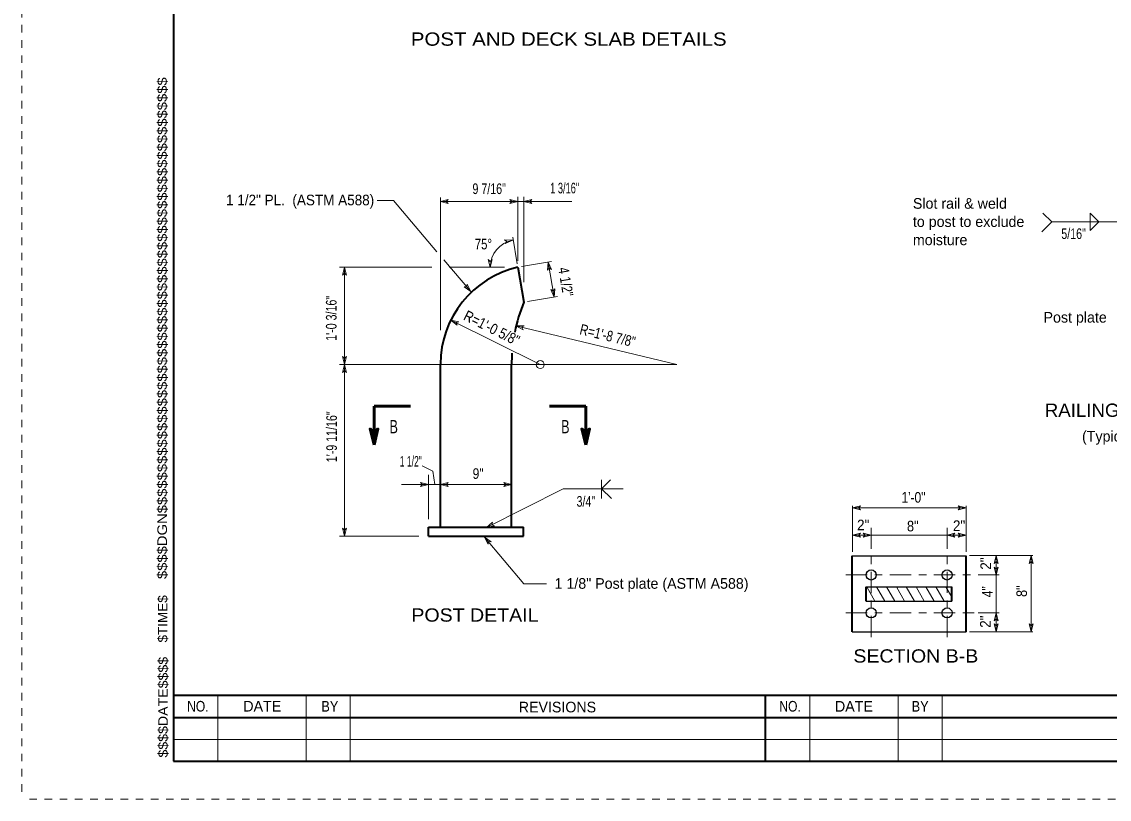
# Model space of a CAD drawing. Extents: x -657 to 937, y 422 to 1509.
# Drawn here: x -657.38 to -643.06, y 1486.58 to 1496.83 of the extents above; entities that cross this region are included whole.
import ezdxf
from ezdxf.enums import TextEntityAlignment as Align

# ---------------------------------------------------------------- set-up
doc = ezdxf.new("R2010")
doc.units = 0
doc.header["$LTSCALE"] = 0.056
doc.linetypes.add('DOT_DASHED', pattern=[7.7, 5, -1.2, 0.3, -1.2])
doc.linetypes.add('DOTTED', pattern=[1.5, 0.3, -1.2])
for name, color, linetype, lineweight in [('1', 7, 'Continuous', 35), ('2', 7, 'Continuous', 13), ('3', 7, 'Continuous', 13), ('8', 7, 'Continuous', 35)]:
    doc.layers.add(name, color=color, linetype=linetype, lineweight=lineweight)
doc.layers.add('61', color=7, linetype='Continuous')

msp = doc.modelspace()

# ---------------------------------------------------------------- linework, layer by layer
at = {"layer": '1'}
for p, q in [((-650.8463, 1493.59234), (-650.76729, 1493.13167)), ((-651.86547, 1490.16901), (-651.86568, 1492.31505)), ((-650.92797, 1490.16901), (-650.92807, 1492.3163)), ((-652.02177, 1490.16901), (-650.77172, 1490.16901)), ((-652.02172, 1490.05182), (-652.02177, 1490.16901)), ((-650.77167, 1490.05182), (-650.77172, 1490.16901)), ((-652.02172, 1490.05182), (-650.77172, 1490.05182)), ((-646.44344, 1488.78917), (-646.44469, 1489.78927)), ((-644.94365, 1488.78917), (-644.9449, 1489.78927)), ((-646.25781, 1489.19542), (-646.25792, 1489.38302)), ((-645.13281, 1489.19542), (-645.13281, 1489.38302))]:
    msp.add_line(p, q, dxfattribs=at)
at = {"layer": '1', "lineweight": 53}
for p, q in [((-652.26083, 1491.76193), (-652.73964, 1491.76193)), ((-652.73964, 1491.25411), (-652.73964, 1491.76193)), ((-650.43135, 1491.76193), (-649.95255, 1491.76193)), ((-649.95255, 1491.25411), (-649.95255, 1491.76193))]:
    msp.add_line(p, q, dxfattribs=at)
at = {"layer": '1', "lineweight": 25}
for p, q in [((-646.44469, 1489.78927), (-644.9449, 1489.78927)), ((-646.25792, 1489.38302), (-645.13281, 1489.38302)), ((-646.25792, 1489.19542), (-645.13281, 1489.19542)), ((-646.44344, 1488.78917), (-644.94365, 1488.78917))]:
    msp.add_line(p, q, dxfattribs=at)
at = {"layer": '1', "lineweight": 53}
for points in [[(-652.73964, 1491.25411), (-652.68755, 1491.46245), (-652.73964, 1491.41036), (-652.79172, 1491.46245)], [(-649.95255, 1491.25411), (-650.00464, 1491.46245), (-649.95255, 1491.41036), (-649.90047, 1491.46245)]]:
    msp.add_lwpolyline(points, close=True, dxfattribs=at)
at = {"layer": '1', "lineweight": 25}
for centre in [(-646.19435, 1489.53913), (-645.19505, 1489.53913), (-646.19388, 1489.03921), (-645.19482, 1489.03921)]:
    msp.add_circle(centre, 0.06641, dxfattribs=at)
at = {"layer": '1'}
for centre, radius, start, end in [((-650.55055, 1492.31092), 1.31512, 102.99657, 179.82145), ((-648.75365, 1492.31094), 2.1745, 157.82664, 168.64933), ((-648.75365, 1492.31094), 2.1745, 176.03549, 179.85992)]:
    msp.add_arc(centre, radius, start, end, dxfattribs=at)
at = {"layer": '2'}
for p, q in [((-651.86568, 1492.76469), (-651.86568, 1494.51286)), ((-650.84625, 1493.67656), (-650.84625, 1494.52255)), ((-650.76729, 1493.39786), (-650.76729, 1494.52255)), ((-643.81714, 1494.19057), (-643.9476, 1494.06016)), ((-643.81719, 1494.19057), (-643.93245, 1494.30578)), ((-643.30938, 1494.30578), (-643.30938, 1494.07531)), ((-643.19417, 1494.19057), (-643.30938, 1494.30578)), ((-643.30938, 1494.07531), (-643.19417, 1494.19057)), ((-650.91401, 1493.9874), (-650.85432, 1493.63906)), ((-651.46703, 1493.27391), (-651.82146, 1493.69156)), ((-650.79771, 1493.60068), (-650.40453, 1493.66813)), ((-650.44755, 1493.66068), (-650.36854, 1493.2)), ((-653.19547, 1493.5924), (-651.97911, 1493.5924)), ((-651.75224, 1493.5924), (-651.02385, 1493.5924)), ((-650.71865, 1493.14), (-650.32547, 1493.2074)), ((-650.55057, 1492.31089), (-651.72635, 1492.89792)), ((-648.75359, 1492.31089), (-650.87068, 1492.82016)), ((-653.19547, 1492.31089), (-648.75359, 1492.31089)), ((-652.02172, 1490.2724), (-652.02172, 1490.8576)), ((-649.74422, 1490.67443), (-649.62776, 1490.79089)), ((-649.74422, 1490.67443), (-649.61427, 1490.54448)), ((-646.43979, 1489.84276), (-646.43979, 1490.45115)), ((-644.9449, 1489.84276), (-644.9449, 1490.45115)), ((-646.43979, 1490.42443), (-644.9449, 1490.42443)), ((-653.19547, 1490.05182), (-652.15177, 1490.05182)), ((-646.43979, 1490.06224), (-646.19458, 1490.06224)), ((-646.19458, 1490.06224), (-645.19516, 1490.06224)), ((-645.19516, 1490.06224), (-644.9449, 1490.06224)), ((-644.90109, 1489.7949), (-644.06479, 1489.7949)), ((-644.54646, 1489.53917), (-644.54646, 1489.7949)), ((-644.08906, 1488.78917), (-644.08906, 1489.7949)), ((-646.14365, 1489.19542), (-646.25198, 1489.38302)), ((-646.01375, 1489.19542), (-646.12208, 1489.38302)), ((-645.88385, 1489.19542), (-645.99214, 1489.38302)), ((-645.75396, 1489.19542), (-645.86224, 1489.38302)), ((-645.62401, 1489.19542), (-645.73234, 1489.38302)), ((-645.49411, 1489.19542), (-645.60245, 1489.38302)), ((-645.36422, 1489.19542), (-645.47255, 1489.38302)), ((-645.23432, 1489.19542), (-645.34266, 1489.38302)), ((-645.13281, 1489.24458), (-645.21271, 1489.38302)), ((-644.90109, 1489.03927), (-644.83891, 1489.03927)), ((-644.90109, 1488.78917), (-644.06479, 1488.78917))]:
    msp.add_line(p, q, dxfattribs=at)
at = {"layer": '2', "linetype": 'DOT_DASHED'}
for p, q in [((-646.19354, 1488.72151), (-646.1949, 1490.17031)), ((-645.19458, 1488.72161), (-645.19531, 1490.1663)), ((-646.52708, 1489.53917), (-644.46714, 1489.53917)), ((-646.52708, 1489.03927), (-644.45104, 1489.03927))]:
    msp.add_line(p, q, dxfattribs=at)
at = {"layer": '2'}
for points in [[(-651.91057, 1493.79661), (-652.48474, 1494.47318), (-652.69672, 1494.47318)], [(-651.86568, 1494.45984), (-650.76729, 1494.45984), (-650.13573, 1494.45984)], [(-642.10109, 1493.51599), (-642.75198, 1494.19057), (-643.81719, 1494.19057)], [(-653.12958, 1490.05182), (-653.12958, 1492.31089), (-653.12958, 1493.5924)], [(-652.10672, 1490.97865), (-651.96552, 1490.90802), (-651.94042, 1490.7325)], [(-649.74422, 1490.54448), (-649.74422, 1490.67443), (-649.74422, 1490.79089)], [(-652.37906, 1490.7325), (-652.02172, 1490.7325), (-650.92802, 1490.7325)], [(-651.25953, 1490.16234), (-650.24828, 1490.67443), (-649.4574, 1490.67443)], [(-651.28552, 1490.03917), (-650.76688, 1489.42333), (-650.46807, 1489.42333)], [(-644.54646, 1488.78917), (-644.54646, 1489.03927), (-644.54646, 1489.53917)]]:
    msp.add_lwpolyline(points, dxfattribs=at)
for points in [[(-652.02172, 1490.7325), (-652.12589, 1490.70646), (-652.09984, 1490.7325), (-652.12589, 1490.75854)], [(-646.43979, 1490.42443), (-646.33563, 1490.45047), (-646.36167, 1490.42443), (-646.33563, 1490.39839)], [(-644.9449, 1490.42443), (-645.04906, 1490.39839), (-645.02302, 1490.42443), (-645.04906, 1490.45047)], [(-646.43979, 1490.06224), (-646.33563, 1490.08828), (-646.36167, 1490.06224), (-646.33563, 1490.0362)], [(-646.43979, 1490.06224), (-646.33563, 1490.08828), (-646.36167, 1490.06224), (-646.33563, 1490.0362)], [(-646.19458, 1490.06224), (-646.29875, 1490.0362), (-646.27271, 1490.06224), (-646.29875, 1490.08828)], [(-645.19516, 1490.06224), (-645.09099, 1490.08828), (-645.11703, 1490.06224), (-645.09099, 1490.0362)], [(-645.19516, 1490.06224), (-645.09099, 1490.08828), (-645.11703, 1490.06224), (-645.09099, 1490.0362)], [(-644.9449, 1490.06224), (-645.04906, 1490.0362), (-645.02302, 1490.06224), (-645.04906, 1490.08828)], [(-644.54646, 1489.7949), (-644.52042, 1489.69073), (-644.54646, 1489.71677), (-644.5725, 1489.69073)], [(-644.54646, 1489.7949), (-644.52042, 1489.69073), (-644.54646, 1489.71677), (-644.5725, 1489.69073)], [(-644.08906, 1489.7949), (-644.06302, 1489.69073), (-644.08906, 1489.71677), (-644.1151, 1489.69073)], [(-644.54646, 1489.53917), (-644.5725, 1489.64333), (-644.54646, 1489.61729), (-644.52042, 1489.64333)], [(-644.54646, 1489.03927), (-644.52042, 1488.9351), (-644.54646, 1488.96115), (-644.5725, 1488.9351)], [(-644.54646, 1488.78917), (-644.5725, 1488.89333), (-644.54646, 1488.86729), (-644.52042, 1488.89333)], [(-644.08906, 1488.78917), (-644.1151, 1488.89333), (-644.08906, 1488.86729), (-644.06302, 1488.89333)]]:
    msp.add_lwpolyline(points, close=True, dxfattribs=at)
msp.add_circle((-650.55056, 1492.3109), 0.05212, dxfattribs=at)
msp.add_arc((-650.8463, 1493.59236), 0.36279, 100.70145, 180.00808, dxfattribs=at)
at = {"layer": '3'}
for points in [[(-651.86568, 1494.45984), (-651.76151, 1494.48589), (-651.78755, 1494.45984), (-651.76151, 1494.4338)], [(-650.84625, 1494.45984), (-650.95042, 1494.4338), (-650.92438, 1494.45984), (-650.95042, 1494.48589)], [(-650.76729, 1494.45984), (-650.66313, 1494.48589), (-650.68917, 1494.45984), (-650.66313, 1494.4338)], [(-650.91365, 1493.94885), (-651.0112, 1493.90391), (-650.99042, 1493.93432), (-651.02083, 1493.9551)], [(-651.20906, 1493.59229), (-651.23516, 1493.69646), (-651.20911, 1493.67042), (-651.18307, 1493.69646)], [(-650.44755, 1493.66068), (-650.40427, 1493.5624), (-650.43432, 1493.5837), (-650.45563, 1493.55359)], [(-653.12958, 1493.5924), (-653.10354, 1493.48823), (-653.12958, 1493.51427), (-653.15562, 1493.48823)], [(-651.46703, 1493.27391), (-651.55427, 1493.33646), (-651.5176, 1493.33349), (-651.51458, 1493.37016)], [(-650.36854, 1493.2), (-650.41182, 1493.29828), (-650.38177, 1493.27698), (-650.36047, 1493.30708)], [(-651.72635, 1492.89792), (-651.62151, 1492.87469), (-651.65646, 1492.86302), (-651.64479, 1492.82807)], [(-650.87068, 1492.82016), (-650.76333, 1492.82109), (-650.79474, 1492.80188), (-650.77547, 1492.77047)], [(-653.12958, 1492.31089), (-653.15562, 1492.41505), (-653.12958, 1492.38901), (-653.10354, 1492.41505)], [(-653.12958, 1492.31089), (-653.10354, 1492.20672), (-653.12958, 1492.23276), (-653.15562, 1492.20672)], [(-651.86552, 1490.7325), (-651.76135, 1490.75854), (-651.7874, 1490.7325), (-651.76135, 1490.70646)], [(-650.92802, 1490.7325), (-651.03219, 1490.70646), (-651.00615, 1490.7325), (-651.03219, 1490.75854)], [(-651.25953, 1490.16234), (-651.17839, 1490.23266), (-651.18984, 1490.19766), (-651.15484, 1490.18615)], [(-653.12958, 1490.05182), (-653.15562, 1490.15599), (-653.12958, 1490.12995), (-653.10354, 1490.15599)], [(-651.28552, 1490.03917), (-651.19849, 1489.97625), (-651.23521, 1489.97943), (-651.23833, 1489.94271)]]:
    msp.add_lwpolyline(points, close=True, dxfattribs=at)
at = {"layer": '8', "linetype": 'DOTTED', "lineweight": 13}
msp.add_line((-657.37792, 1508.58432), (-657.37792, 1486.58432), dxfattribs=at)
at = {"layer": '8'}
for p, q in [((-655.37792, 1508.08432), (-655.37792, 1487.08432)), ((-655.37792, 1487.95349), (-621.87792, 1487.95349)), ((-647.58417, 1487.08661), (-647.58417, 1487.95349)), ((-655.37792, 1487.66349), (-621.87792, 1487.66349)), ((-655.37792, 1487.08432), (-621.87792, 1487.08432))]:
    msp.add_line(p, q, dxfattribs=at)
at = {"layer": '8', "lineweight": 13}
for p, q in [((-655.37792, 1487.08432), (-655.37792, 1487.95349)), ((-654.79599, 1487.95349), (-654.79599, 1487.08661)), ((-653.63427, 1487.95349), (-653.63427, 1487.08661)), ((-653.05193, 1487.95349), (-653.05193, 1487.08661)), ((-647.00177, 1487.08661), (-647.00177, 1487.95349)), ((-645.83979, 1487.08661), (-645.83979, 1487.95349)), ((-645.25823, 1487.08661), (-645.25823, 1487.95349)), ((-655.37792, 1487.08432), (-655.37792, 1487.74026)), ((-655.37792, 1487.37349), (-639.79005, 1487.37349))]:
    msp.add_line(p, q, dxfattribs=at)
at = {"layer": '8', "linetype": 'DOTTED', "lineweight": 13}
msp.add_lwpolyline([(-657.37792, 1508.58432), (-621.37792, 1508.58432), (-621.37792, 1486.58432), (-657.37792, 1486.58432)], dxfattribs=at)

# ---------------------------------------------------------------- texts
at = {"layer": '1', "width": 0.7}
for p in [(-652.53438, 1491.40542), (-650.2749, 1491.40542)]:
    msp.add_text('B', height=0.175, dxfattribs=at).set_placement(p)
at = {"layer": '2'}
for s, width, p in [('POST AND DECK SLAB DETAILS', 1.15, (-648.0974, 1496.51109)), ('RAILING CONNECTION DETAIL', 1.05, (-640.2762, 1491.62219)), ('POST DETAIL', 1.1, (-650.57396, 1488.92401)), ('SECTION B-B', 1.1, (-644.78339, 1488.38464))]:
    msp.add_text(s, height=0.175, dxfattribs=dict(at, width=width)).set_placement(p, align=Align.RIGHT)
for s, width, p in [('9 7/16"', 0.75, (-651.44365, 1494.55724)), ('1 3/16"', 0.65, (-650.42042, 1494.56609)), ('1 1/2" PL.  (ASTM A588)', 0.95, (-654.68828, 1494.4088)), ('5/16"', 0.75, (-643.69031, 1493.96495)), ('75°', 0.8, (-651.41328, 1493.82812)), ('1 1/2"', 0.6, (-652.4, 1490.9662)), ('9"', 0.85, (-651.44177, 1490.80474)), ('1\'-0"', 0.85, (-645.79495, 1490.49151)), ('3/4"', 0.75, (-650.07281, 1490.43818)), ('2"', 0.95, (-646.37964, 1490.12766)), ('8"', 0.9, (-645.7226, 1490.11313)), ('2"', 0.95, (-645.1175, 1490.11833))]:
    msp.add_text(s, height=0.14, dxfattribs=dict(at, width=width)).set_placement(p)
for s, p in [('Slot rail & weld', (-645.64448, 1494.3638)), ('to post to exclude', (-645.64448, 1494.1238)), ('moisture', (-645.64448, 1493.8838)), ('(Typical for the two lower rails)', (-643.41734, 1491.29635)), ('1 1/8" Post plate (ASTM A588)', (-650.36229, 1489.35729))]:
    msp.add_text(s, height=0.14, dxfattribs=at).set_placement(p)
for s, rotation, width, p in [('4 1/2"', 279.733, 0.8, (-650.31578, 1493.57964)), ('1\'-0 3/16"', 90, 0.75, (-653.23292, 1492.62396)), ('R=1\'-0 5/8"', 333.47, 0.85, (-651.57339, 1492.90667)), ('R=1\'-8 7/8"', 346.475, 0.8, (-650.04109, 1492.71177)), ('1\'-9 11/16"', 90, 0.75, (-653.22828, 1491.02469)), ('2"', 90, 0.95, (-644.61547, 1489.60839)), ('4"', 90, 0.85, (-644.59318, 1489.24531)), ('8"', 90, 0.9, (-644.1425, 1489.24932)), ('2"', 90, 0.95, (-644.62016, 1488.84302))]:
    msp.add_text(s, height=0.14, rotation=rotation, dxfattribs=dict(at, width=width)).set_placement(p)
at = {"layer": '3'}
msp.add_text('Post plate', height=0.14, dxfattribs=at).set_placement((-643.92422, 1492.86339))
at = {"layer": '61'}
for s, width, p in [('$$$$DGN$$$$$$$$$$$$$$$$$$$$$$$$$$$$$$$$$$$$$$$$$$$$$$$$$$$$$', 1.15, (-655.46552, 1489.48521)), ('$TIME$', 1.05, (-655.45922, 1488.64906)), ('$$$$DATE$$$$', 1.1, (-655.45448, 1487.13365))]:
    msp.add_text(s, height=0.1267, rotation=90, dxfattribs=dict(at, width=width)).set_placement(p)
at = {"layer": '8'}
for s, width, p in [('NO.', 0.85, (-655.05914, 1487.73958)), ('BY', 0.9, (-653.32148, 1487.73854)), ('NO.', 0.85, (-647.26133, 1487.73958)), ('BY', 0.9, (-645.54898, 1487.73854))]:
    msp.add_text(s, height=0.1399, dxfattribs=dict(at, width=width)).set_placement(p, align=Align.CENTER)
for s, p in [('DATE', (-654.21112, 1487.74016)), ('REVISIONS', (-650.32464, 1487.72891)), ('DATE', (-646.42081, 1487.73854))]:
    msp.add_text(s, height=0.1399, dxfattribs=at).set_placement(p, align=Align.CENTER)

doc.saveas('drawing.dxf')
